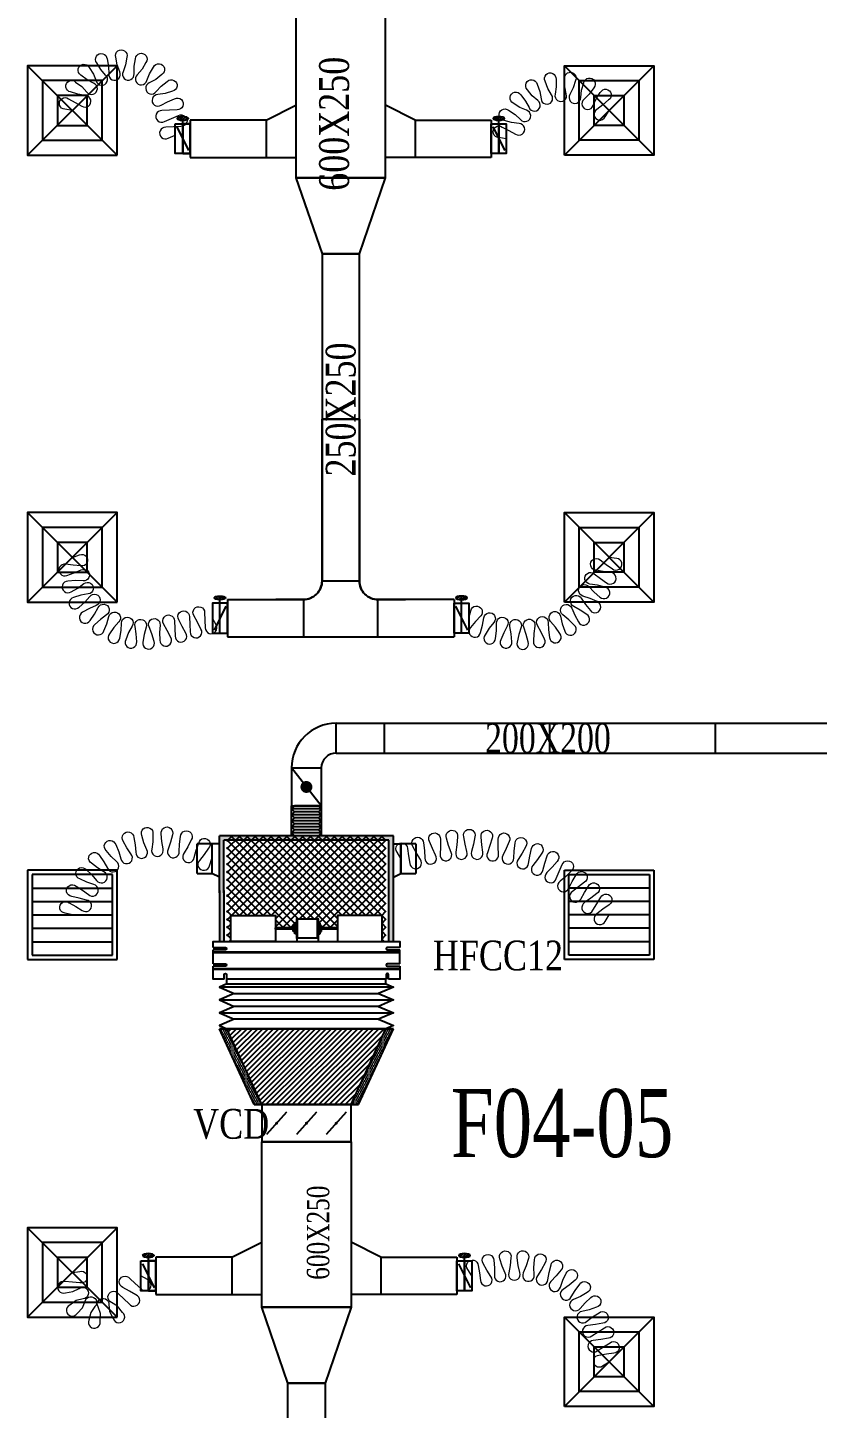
# Model space of a CAD drawing. Header units: metres. Extents: x 352651 to 1421851, y -87441 to -24441.
# Drawn here: x 643882 to 649179, y -72072 to -62804 of the extents above; entities that cross this region are included whole.
import ezdxf
from ezdxf.enums import TextEntityAlignment as Align

# ---------------------------------------------------------------- set-up
doc = ezdxf.new("R2010")
doc.units = ezdxf.units.M
doc.header["$LTSCALE"] = 300
doc.header["$MEASUREMENT"] = 0
for name, color, linetype in [('bat noi mem', 4, 'CONTINUOUS'), ('CUAGIO', 2, 'CONTINUOUS'), ('KT', 1, 'CONTINUOUS'), ('thiet bi', 11, 'CONTINUOUS')]:
    doc.layers.add(name, color=color, linetype=linetype)
doc.layers.add('noi mem', color=5, linetype='BATTING', lineweight=0)
doc.styles.add('PHU', font='vntimeh.shx', dxfattribs={"width": 0.8})
doc.styles.add('ROMANS', font='romans.shx', dxfattribs={"width": 0.75, "bigfont": 'romancvn.shx'})
doc.linetypes.add('BATTING', pattern='A,0.0001,-0.1,[134,ltypeshp.shx,S=0.1,R=0,X=-0.1,Y=0],-0.2,[134,ltypeshp.shx,S=0.1,R=180,X=0.1,Y=0],-0.1', length=0.4001)
pattern_1 = [(0, (184565.555, 215751.666), (6.25, -12.5), [0, -12.5])]

# ---------------------------------------------------------------- blocks, each defined once
blk = doc.blocks.new('SAD')
at = {"layer": 'CUAGIO', "color": 8}
for p, q in [((-300, -300), (300, 300)), ((300, -300), (-300, 300))]:
    blk.add_line(p, q, dxfattribs=at)
at = {"layer": 'CUAGIO'}
blk.add_lwpolyline([(300, -300), (300, 300), (-300, 300), (-300, -300)], close=True, dxfattribs=at)
at = {"layer": 'CUAGIO', "color": 8}
for points in [[(200, -200), (200, 200), (-200, 200), (-200, -200)], [(100, -100), (100, 100), (-100, 100), (-100, -100)]]:
    blk.add_lwpolyline(points, close=True, dxfattribs=at)
blk = doc.blocks.new('SAG')
at = {"layer": 'CUAGIO'}
for p, q in [((-300, 300), (-300, -300)), ((300, 300), (-300, 300)), ((300, -300), (300, 300)), ((-300, -300), (300, -300))]:
    blk.add_line(p, q, dxfattribs=at)
at = {"layer": 'CUAGIO', "color": 8}
for p, q in [((-270, 270), (-270, -270)), ((270, 270), (-270, 270)), ((-180, -270), (-180, 270)), ((-90, -270), (-90, 270)), ((0, -270), (0, 270)), ((90, -270), (90, 270)), ((180, -270), (180, 270)), ((270, -270), (270, 270)), ((-270, -270), (270, -270))]:
    blk.add_line(p, q, dxfattribs=at)
blk = doc.blocks.new('1-van gio D200')
at = {"layer": 'CUAGIO'}
h = blk.add_hatch(dxfattribs=at)
h.set_pattern_fill('ANSI31', color=256, scale=100, style=0)
edge = h.paths.add_edge_path()
edge.add_ellipse((486127, -58494), major_axis=(-38.1, 0), ratio=0.310482, start_angle=0, end_angle=360, ccw=False)
for p, q in [((486167, -58437.3), (486087.1, -58277.5)), ((486127, -58257.4), (486127, -58494))]:
    blk.add_line(p, q, dxfattribs=at)
at = {"layer": 'CUAGIO', "const_width": 3}
for points in [[(486127, -58457.4), (486177, -58457.4), (486177, -58257.4), (486077, -58257.4), (486077, -58457.4), (486127, -58457.4)], [(486167, -58437.3), (486087.1, -58277.5)], [(486127, -58257.4), (486127, -58494)]]:
    blk.add_lwpolyline(points, dxfattribs=at)
at = {"layer": 'CUAGIO'}
blk.add_lwpolyline([(486177, -58457.4), (486077, -58457.4), (486077, -58257.4), (486177, -58257.4)], close=True, dxfattribs=at)
at = {"layer": 'CUAGIO', "const_width": 5.35}
blk.add_lwpolyline([(486130.7, -58357.4, -1), (486123.3, -58357.4, -1)], format="xyb", close=True, dxfattribs=at)
at = {"layer": 'CUAGIO', "extrusion": (0, 0, -1)}
blk.add_ellipse((486127, -58494), major_axis=(-38.1, 0), ratio=0.310482, start_param=-1.570796, end_param=4.712389, dxfattribs=at)
blk = doc.blocks.new('bac noi mem')
at = {"layer": 'bat noi mem'}
for p, q in [((493886.7, -64673), (493866.7, -64693)), ((494066.7, -64693), (493866.7, -64693)), ((493866.7, -64693), (493886.7, -64713)), ((494046.7, -64673), (493886.7, -64673)), ((494046.7, -64673), (494066.7, -64693)), ((494066.7, -64693), (494046.7, -64713)), ((493886.7, -64713), (493866.7, -64733)), ((494066.7, -64733), (493866.7, -64733)), ((493866.7, -64733), (493886.7, -64753)), ((493886.7, -64753), (493866.7, -64773)), ((494066.7, -64773), (493866.7, -64773)), ((493866.7, -64773), (493886.7, -64793)), ((494046.7, -64713), (493886.7, -64713)), ((494046.7, -64753), (493886.7, -64753)), ((494046.7, -64713), (494066.7, -64733)), ((494066.7, -64733), (494046.7, -64753)), ((494046.7, -64753), (494066.7, -64773)), ((494066.7, -64773), (494046.7, -64793)), ((493886.7, -64793), (493866.7, -64813)), ((494066.7, -64813), (493866.7, -64813)), ((493866.7, -64813), (493886.7, -64833)), ((493886.7, -64833), (493866.7, -64853)), ((494066.7, -64853), (493866.7, -64853)), ((493866.7, -64853), (493886.7, -64873)), ((494046.7, -64793), (493886.7, -64793)), ((494046.7, -64833), (493886.7, -64833)), ((494046.7, -64873), (493886.7, -64873)), ((494046.7, -64793), (494066.7, -64813)), ((494066.7, -64813), (494046.7, -64833)), ((494046.7, -64833), (494066.7, -64853)), ((494066.7, -64853), (494046.7, -64873))]:
    blk.add_line(p, q, dxfattribs=at)

msp = doc.modelspace()

# ---------------------------------------------------------------- hatches: boundary and pattern name
at = {"layer": 'CUAGIO'}
h = msp.add_hatch(dxfattribs=at)
h.set_pattern_fill('DOTS', color=256, scale=200, style=0)
h.set_pattern_definition([(0, (-189188.239, -8163.507), (6.25, -12.5), [0, -12.5])])
h.paths.add_polyline_path([(646335.5, -68938), (646305.5, -68938), (646305.5, -68258), (645198.5, -68258), (645198.5, -68610.6), (645198.5, -68938), (645168.5, -68938), (645168.5, -68595.6), (645168.5, -68228), (646335.5, -68228)])
at = {"layer": 'CUAGIO', "ltscale": 1.5}
h = msp.add_hatch(dxfattribs=at)
h.set_pattern_fill('ANSI37', color=9, scale=300, angle=360, style=0)
h.set_pattern_definition([(315, (178373.596, -115087.6), (-26.5165043, -26.5165043), []), (225, (178373.596, -115087.6), (-26.5165043, 26.5165043), [])])
h.paths.add_polyline_path([(646285.5, -68228), (646285.5, -68938), (646259.5, -68938), (646259.5, -68763), (645959.5, -68763), (645959.5, -68845.9), (645854.2, -68845.9), (645854.2, -68830.3), (645843.7, -68830.3), (645843.7, -68814.5), (645833.8, -68814.5), (645833.8, -68789.5, 1), (645827.3, -68787.4), (645691.1, -68787.4, 1), (645684.6, -68789.5), (645684.6, -68814.5), (645674.8, -68814.5), (645674.8, -68830.3), (645664.2, -68830.3), (645664.2, -68845.9), (645544.6, -68845.9), (645544.6, -68763), (645244.6, -68763), (645244.6, -68938), (645218.5, -68938), (645218.5, -68595.6), (645218.5, -68228)])
at = {"layer": 'CUAGIO'}
h = msp.add_hatch(dxfattribs=at)
h.set_pattern_fill('DOTS', color=256, scale=200, style=0)
h.set_pattern_definition(pattern_1)
h.paths.add_polyline_path([(645218.5, -69523.5), (645168.5, -69523.5), (645402, -70033.5), (645452, -70033.5)])
h = msp.add_hatch(dxfattribs=at)
h.set_pattern_fill('ANSI31', color=256, scale=200, style=0)
h.set_pattern_definition([(45, (-181388.24, -88785.483), (-17.6776695, 17.6776695), [])])
h.paths.add_polyline_path([(646052, -70033.5), (645452, -70033.5), (645218.5, -69523.5), (646285.5, -69523.5)])
h = msp.add_hatch(dxfattribs=at)
h.set_pattern_fill('DOTS', color=256, scale=200, style=0)
h.set_pattern_definition(pattern_1)
h.paths.add_polyline_path([(646052, -70033.5), (646102, -70033.5), (646335.5, -69523.5), (646285.5, -69523.5)])

# ---------------------------------------------------------------- linework, layer by layer
at = {"layer": 'bat noi mem'}
for p, q in [((646335.5, -69244.9), (645168.5, -69244.9)), ((645268.5, -69287.8), (646235.5, -69287.8)), ((645168.5, -69330.6), (646335.5, -69330.6)), ((645168.5, -69416.3), (646335.5, -69416.3)), ((646235.5, -69373.5), (645268.5, -69373.5)), ((646235.5, -69459.2), (645268.5, -69459.2)), ((645218.5, -69523.5), (646285.5, -69523.5)), ((646285.5, -69523.5), (645218.5, -69523.5))]:
    msp.add_line(p, q, dxfattribs=at)
for points in [[(645218.5, -69223.5), (645168.5, -69244.9), (645268.5, -69287.8), (645168.5, -69330.6), (645268.5, -69373.5), (645168.5, -69416.3), (645268.5, -69459.2), (645168.5, -69502), (645218.5, -69523.5)], [(646285.5, -69223.5), (646335.5, -69244.9), (646235.5, -69287.8), (646335.5, -69330.6), (646235.5, -69373.5), (646335.5, -69416.3), (646235.5, -69459.2), (646335.5, -69502), (646285.5, -69523.5)]]:
    msp.add_lwpolyline(points, dxfattribs=at)
at = {"layer": 'CUAGIO'}
for p, q in [((645482.1, -63424.6), (645682.1, -63324.6)), ((646482.1, -63424.6), (646282.1, -63324.6)), ((645482.1, -63424.6), (644972.1, -63424.6)), ((644972.1, -63424.6), (644972.1, -63674.6)), ((645482.1, -63424.6), (645482.1, -63674.6)), ((646482.1, -63424.6), (646992.1, -63424.6)), ((646482.1, -63424.6), (646482.1, -63674.6)), ((646992.1, -63424.6), (646992.1, -63674.6)), ((644972.1, -63674.6), (645682.1, -63674.6)), ((646992.1, -63674.6), (646282.1, -63674.6)), ((645857.1, -66517.7), (646107.1, -66517.7)), ((645222.1, -66642.7), (645222.1, -66892.7)), ((645732.1, -66642.7), (645732.1, -66892.7)), ((646232.1, -66892.7), (646232.1, -66642.7)), ((646742.1, -66642.7), (646742.1, -66892.7)), ((645952, -67473.4), (650715.4, -67473.3)), ((645952, -67673.4), (650915.5, -67673.3)), ((645652, -67773.4), (645652, -67984.4)), ((645852, -68028), (645652, -67773.4)), ((645652, -67773.4), (645852, -67773.4)), ((645652, -67773.4), (645652, -68004)), ((645852, -67773.4), (645852, -68004.5)), ((645652, -68028), (645852, -68028)), ((645652, -68228), (645652, -68028)), ((645852, -68028), (645852, -68228)), ((645018.8, -68481.9), (645018.8, -68281.9)), ((645118.5, -68281.9), (645018.8, -68281.9)), ((645118.5, -68281.9), (645118.5, -68481.9)), ((645118.5, -68281.9), (645118.5, -68481.9)), ((645118.5, -68281.9), (645118.5, -68481.9)), ((645168.5, -68610.6), (645168.5, -68228)), ((645198.5, -68610.6), (645198.5, -68258)), ((645852, -68228), (645652, -68228)), ((646385.5, -68481.9), (646385.5, -68281.9)), ((646385.5, -68281.9), (646385.5, -68481.9)), ((646385.5, -68481.9), (646385.5, -68281.9)), ((646485.2, -68281.9), (646485.2, -68481.9)), ((646385.5, -68481.9), (646485.2, -68481.9)), ((645168.5, -68595.6), (645168.5, -68938)), ((645198.5, -68595.6), (645198.5, -68938)), ((646335.5, -69523.5), (645168.5, -69523.5)), ((645402, -70033.5), (645168.5, -69523.5)), ((645168.5, -69523.5), (646335.5, -69523.5)), ((645218.5, -69523.5), (646285.5, -69523.5)), ((646285.5, -69523.5), (645218.5, -69523.5)), ((645452, -70033.5), (645218.5, -69523.5)), ((646052, -70033.5), (646285.5, -69523.5)), ((646102, -70033.5), (646335.5, -69523.5)), ((645452, -70033.5), (645402, -70033.5)), ((645402, -70033.5), (646102, -70033.5)), ((645452, -70033.5), (645402, -70033.5)), ((646052, -70033.5), (646102, -70033.5)), ((646052, -70033.5), (646102, -70033.5)), ((645619, -70084.2), (645485.1, -70232.8)), ((645819, -70084.2), (645685.1, -70232.8)), ((646019, -70084.2), (645885.1, -70232.8)), ((646052, -70283.5), (645452, -70283.5)), ((645252, -71057.2), (645452, -70957.2)), ((646252, -71057.2), (646052, -70957.2)), ((645252, -71057.2), (644742, -71057.2)), ((644742, -71057.2), (644742, -71307.2)), ((645252, -71057.2), (645252, -71307.2)), ((646252, -71057.2), (646762, -71057.2)), ((646252, -71057.2), (646252, -71307.2)), ((646762, -71057.2), (646762, -71307.2)), ((644742, -71307.2), (645452, -71307.2)), ((646762, -71307.2), (646052, -71307.2))]:
    msp.add_line(p, q, dxfattribs=at)
at = {"layer": 'CUAGIO', "ltscale": 1.5}
msp.add_line((645222.1, -66892.7), (646742.1, -66892.7), dxfattribs=at)
at = {"layer": 'CUAGIO', "color": 2}
for p, q in [((645952, -67673.4), (645952, -67473.4)), ((646275.4, -67673.3), (646275.4, -67473.3)), ((647385.4, -67673.3), (647385.4, -67473.3)), ((648495.4, -67673.3), (648495.4, -67473.3)), ((645652, -67818), (645652, -68028)), ((645852, -67818), (645852, -68028)), ((646335.5, -68228), (645168.5, -68228)), ((646305.5, -68258), (645198.5, -68258)), ((646305.5, -68938), (646305.5, -68258)), ((646335.5, -68938), (646335.5, -68228))]:
    msp.add_line(p, q, dxfattribs=at)
msp.add_lwpolyline([(645682.1, -63812.7), (646282.1, -63812.7), (646282.1, -62702.7), (645682.1, -62702.7)], close=True, dxfattribs=at)
at = {"layer": 'CUAGIO'}
for points in [[(644972.1, -63449.6), (644922.1, -63449.6), (644922.1, -63649.6), (644972.1, -63649.6)], [(646992.1, -63449.6), (647042.1, -63449.6), (647042.1, -63649.6), (646992.1, -63649.6)], [(646282.1, -63812.7), (645682.1, -63812.7), (645857.1, -64322.7), (646107.1, -64322.7)], [(645857.1, -64322.7), (645857.1, -65432.7), (646107.1, -65432.7), (646107.1, -64322.7)], [(645452, -70283.5), (646052, -70283.5), (646052, -70033.5), (645452, -70033.5)], [(645452, -70283.5), (646052, -70283.5), (646052, -71393.5), (645452, -71393.5)], [(644742, -71082.2), (644692, -71082.2), (644692, -71282.2), (644742, -71282.2)], [(646762, -71082.2), (646812, -71082.2), (646812, -71282.2), (646762, -71282.2)], [(645452, -71393.5), (646052, -71393.5), (645877, -71903.5), (645627, -71903.5)]]:
    msp.add_lwpolyline(points, close=True, dxfattribs=at)
for points in [[(645222.1, -66642.7), (645732.1, -66642.7, 0.414214), (645857.1, -66517.7), (645857.1, -65432.7), (646107.1, -65432.7), (646107.1, -66517.7, 0.414214), (646232.1, -66642.7), (646417.1, -66642.7)], [(646742.1, -66642.7), (646232.1, -66642.7, -0.414214), (646107.1, -66517.7), (646107.1, -65432.7), (645857.1, -65432.7), (645857.1, -66517.7, -0.414214), (645732.1, -66642.7), (645547.1, -66642.7)], [(644316.8, -73087.6), (645502, -73087.6, 0.414214), (645627, -72962.6), (645627, -71903.5), (645877, -71903.5), (645877, -72962.6, 0.414214), (646002, -73087.6), (647187.2, -73087.6)]]:
    msp.add_lwpolyline(points, format="xyb", dxfattribs=at)
for points, const_width in [([(645772, -67901, 1), (645732, -67901, 1)], 40), ([(645547, -70158.5, -1), (645557, -70158.5, -1)], 10), ([(645747, -70158.5, -1), (645757, -70158.5, -1)], 10), ([(645947, -70158.5, -1), (645957, -70158.5, -1)], 10)]:
    msp.add_lwpolyline(points, format="xyb", close=True, dxfattribs=dict(at, const_width=const_width))
for points in [[(645168.5, -68281.9), (645118.5, -68281.9)], [(646335.5, -68281.9), (646385.5, -68281.9)], [(646335.5, -68281.9), (646385.5, -68281.9)], [(646485.2, -68281.9), (646385.5, -68281.9)], [(645018.8, -68481.9), (645118.5, -68481.9)], [(645168.5, -68507.1), (645118.5, -68481.9)], [(646335.5, -68507.1), (646385.5, -68481.9)]]:
    msp.add_lwpolyline(points, dxfattribs=at)
for radius in [300, 100]:
    msp.add_arc((645952, -67773.4), radius, 90, 180, dxfattribs=at)
at = {"layer": 'noi mem', "linetype": 'ByBlock', "ltscale": 1.5}
for points in [[(644182.1, -63359.6), (644132, -63351.6, -1.333333), (644156.4, -63280.7), (644200.8, -63305.2), (644244.9, -63329.9, 1.333333), (644269.8, -63259.2), (644219.8, -63250.9), (644170.1, -63235.5, -1.333333), (644204.1, -63168.7), (644245.8, -63199.7), (644279.2, -63236.3, 1.333333), (644324.7, -63176.7), (644280.7, -63154.1), (644239.7, -63122, -1.333333), (644295.3, -63071.6), (644323.2, -63115.5), (644341.4, -63161.6, 1.333333), (644405.2, -63122.1), (644372.1, -63085.3), (644345.2, -63040.7, -1.333333), (644415.1, -63013.5), (644425.6, -63064.5), (644426.1, -63113.9, 1.333333), (644499.8, -63099.8), (644482, -63053.7), (644472.8, -63002.4, -1.333333), (644547.8, -63001.9), (644539.4, -63053.3), (644522.2, -63099.7, 1.333333), (644596.1, -63112.8), (644595.9, -63063.3), (644605.7, -63012.2, -1.333333), (644675.9, -63038.4), (644649.7, -63083.4), (644617.1, -63120.6, 1.333333), (644681.4, -63159.2), (644699, -63112.9), (644726.3, -63068.6, -1.333333), (644782.5, -63118.2), (644742, -63150.9), (644698.3, -63174.1, 1.333333), (644744.6, -63233.1), (644777.5, -63196.1), (644818.8, -63164.4, -1.333333), (644853.7, -63230.8), (644804.2, -63246.9), (644755.1, -63253, 1.333333), (644777.4, -63324.6), (644821.2, -63301.7), (644868.1, -63282.1, -1.333333), (644884.7, -63355.3), (644834, -63357.8), (644783.3, -63360.3, 1.333333), (644799.9, -63433.5), (644846.7, -63413.9), (644893.5, -63394.3, -1.333333), (644910.1, -63467.4), (644859.4, -63470), (644808.7, -63472.5, 1.333333), (644825.3, -63545.6), (644872.1, -63526)], [(647092.1, -63549.6), (647041.9, -63542.3, -1.333333), (647065.2, -63471), (647110, -63494.7), (647154.8, -63518.6, 1.333333), (647178.2, -63447.3), (647128, -63440), (647077.7, -63427.2, -1.333333), (647108.1, -63358.6), (647151.4, -63387.3), (647187.5, -63421.3, 1.333333), (647228.5, -63358.5), (647182.8, -63339.1), (647139.2, -63311.1, -1.333333), (647189.7, -63255.6), (647221.6, -63296.5), (647245.2, -63340.1, 1.333333), (647303.9, -63293.5), (647266.7, -63260.7), (647234.1, -63220.3, -1.333333), (647299.5, -63183.6), (647317, -63232.5), (647325.6, -63281.3, 1.333333), (647396, -63255.6), (647371, -63212.7), (647352.8, -63164.1, -1.333333), (647426.5, -63149.9), (647427.6, -63201.8), (647420.4, -63250.9, 1.333333), (647495.3, -63248.7), (647485.2, -63200.1), (647483.2, -63148.3, -1.333333), (647557.6, -63158.1), (647542.3, -63207.6), (647519.9, -63251.9, 1.333333), (647591.8, -63273.5), (647597.5, -63224.2), (647612, -63174.4, -1.333333), (647679.4, -63207.1), (647649.3, -63249.3), (647614.1, -63284.3, 1.333333), (647675.4, -63327.4), (647696.4, -63282.5), (647723.4, -63239.3, -1.333333), (647779.3, -63289.3), (647739.4, -63320.9), (647699.4, -63352.2, 1.333333), (647755, -63402.5), (647782.1, -63359.6)], [(644182.1, -66359.6), (644230.5, -66342.7, -1.333333), (644239.1, -66417.2), (644188.2, -66411.7), (644137.2, -66406.4, 1.333333), (644145.9, -66480.9), (644194.2, -66463.9), (644240.7, -66444, -1.333333), (644254.2, -66517.7), (644203.7, -66515.5), (644151.9, -66519.4, 1.333333), (644173.5, -66591.2), (644218.9, -66565.8), (644259.7, -66536.1, -1.333333), (644289.2, -66605), (644239.5, -66614.1), (644189.8, -66629.3, 1.333333), (644226.8, -66694.5), (644265.4, -66659.8), (644298.7, -66621.7, -1.333333), (644342.7, -66682.5), (644296.2, -66702.3), (644251.1, -66728.1, 1.333333), (644301.5, -66783.6), (644331.5, -66741.1), (644355.6, -66696.7, -1.333333), (644411.9, -66746.2), (644370.9, -66775.8), (644332.6, -66810.9, 1.333333), (644394.1, -66853.9), (644413.9, -66805.9), (644427.6, -66757.2, -1.333333), (644493.5, -66793.1), (644460, -66831), (644430.5, -66873.7, 1.333333), (644499.9, -66902), (644508.6, -66850.8), (644511.3, -66800.3, -1.333333), (644583.4, -66820.8), (644559.2, -66865.1), (644539.7, -66913.3, 1.333333), (644613.7, -66925.6), (644610.9, -66873.7), (644602.3, -66823.9, -1.333333), (644677.2, -66828), (644663.4, -66876.6), (644655, -66927.9, 1.333333), (644729.9, -66923.5), (644715.8, -66873.5), (644696.4, -66826.9, -1.333333), (644770.3, -66814.2), (644767.5, -66864.7), (644769.5, -66916.1, 1.333333), (644842, -66896.9), (644818.3, -66851.2), (644794.2, -66806, -1.333333), (644866.5, -66786.1), (644868.9, -66837.3), (644871.3, -66888.5, 1.333333), (644943.6, -66868.6), (644919.6, -66823.4), (644895.5, -66778.1, -1.333333), (644967.8, -66758.3), (644970.2, -66809.4), (644972.6, -66860.6, 1.333333), (645044.9, -66840.8), (645020.8, -66795.5), (644996.8, -66750.3, -1.333333), (645069.1, -66730.4), (645071.5, -66781.6), (645073.9, -66832.8, 1.333333), (645146.2, -66812.9), (645122.1, -66767.7)], [(646842.1, -66767.7), (646854.5, -66717.7, -1.333333), (646921, -66752.4), (646887.2, -66791.2), (646853.3, -66829.9, 1.333333), (646919.8, -66864.6), (646932.2, -66814.6), (646941.9, -66764.7, -1.333333), (647010, -66796.1), (646978.3, -66835.9), (646949.9, -66879.5, 1.333333), (647020.6, -66904.7), (647026.1, -66853), (647026.7, -66802.1, -1.333333), (647099.4, -66820.8), (647075.3, -66865.6), (647055.2, -66913.6, 1.333333), (647129.2, -66925.7), (647125.4, -66873.8), (647116.9, -66823.7, -1.333333), (647191.7, -66829.1), (647176, -66877.5), (647164.8, -66928.3, 1.333333), (647239.8, -66926.9), (647226.8, -66876.6), (647209.4, -66828.8, -1.333333), (647284, -66820.7), (647277.3, -66871.1), (647275.3, -66923.1, 1.333333), (647348.9, -66908.3), (647327, -66861.1), (647301.4, -66817.2, -1.333333), (647373.3, -66795.9), (647375.7, -66846.7), (647383.1, -66898.2, 1.333333), (647452.8, -66870.5), (647422.9, -66827.9), (647389.8, -66789.3, -1.333333), (647456.7, -66755.4), (647468.2, -66805), (647484.7, -66854.3, 1.333333), (647548.3, -66814.6), (647511.3, -66778.1), (647471.7, -66746, -1.333333), (647531.5, -66700.7), (647551.7, -66747.4), (647576.8, -66793, 1.333333), (647632.3, -66742.5), (647589.2, -66713.3), (647544.6, -66688.8, -1.333333), (647595.3, -66633.5), (647623.6, -66675.8), (647656.4, -66716.1, 1.333333), (647701.9, -66656.5), (647654.4, -66635.5), (647606.1, -66619.4, -1.333333), (647646, -66555.9), (647681.4, -66592.5), (647720.9, -66626.3, 1.333333), (647755, -66559.5), (647704.5, -66547.3), (647653.8, -66539.1, -1.333333), (647682.9, -66470), (647724.1, -66500.5), (647765.8, -66530.7, 1.333333), (647794.3, -66461.3), (647743.5, -66453.5), (647692.6, -66445.7, -1.333333), (647721.2, -66376.3), (647762.8, -66406.5), (647804.4, -66436.8, 1.333333), (647833, -66367.4), (647782.1, -66359.6)], [(644182.1, -68759.6), (644133, -68747.8, -1.333333), (644161, -68678.3), (644204.6, -68703.9), (644248.1, -68729.5, 1.333333), (644276.2, -68660), (644227, -68648.3), (644177.6, -68635.7, -1.333333), (644206.6, -68566.5), (644250.2, -68592.9), (644290, -68622.8, 1.333333), (644325.4, -68556.6), (644278.5, -68540.1), (644232.2, -68517.7, -1.333333), (644274.4, -68455.7), (644312.2, -68490.5), (644344.8, -68528, 1.333333), (644393.3, -68470.8), (644350.9, -68444.7), (644310.5, -68413.1, -1.333333), (644364.7, -68361.4), (644394.3, -68403.3), (644418.4, -68446.9, 1.333333), (644477.8, -68401.2), (644441.9, -68366.8), (644408.9, -68327.4, -1.333333), (644472.9, -68288.2), (644493, -68335.4), (644507.4, -68383.1, 1.333333), (644575.1, -68350.9), (644547.2, -68309.7), (644523.3, -68264.3, -1.333333), (644594.1, -68239.4), (644603.8, -68289.8), (644607.8, -68339.5, 1.333333), (644680.8, -68322.3), (644662.2, -68276.1), (644648.4, -68226.6, -1.333333), (644722.8, -68217.3), (644721.7, -68268.6), (644715.1, -68317.9, 1.333333), (644790.1, -68316.5), (644781.6, -68267.4), (644778.5, -68216.2, -1.333333), (644853.3, -68222.7), (644841.4, -68272.6), (644824.6, -68319.5, 1.333333), (644898.2, -68333.9), (644900.2, -68284.1), (644908, -68233.4, -1.333333), (644979.7, -68255.4), (644957.5, -68301.8), (644931.2, -68344, 1.333333), (645000.2, -68373.6), (645012.7, -68325.4), (645029.5, -68277.5, -1.333333), (645095.8, -68312.7), (645065.7, -68353.5), (645035.4, -68394, 1.333333), (645101.5, -68429.5), (645118.5, -68381.9)], [(646385.5, -68381.9), (646359.6, -68338.1, -1.333333), (646430.2, -68312.9), (646437.8, -68363.3), (646445.4, -68413.6, 1.333333), (646516.1, -68388.5), (646490.2, -68344.7), (646465.7, -68299.6, -1.333333), (646537.2, -68277), (646543.1, -68327.9), (646546.2, -68378.4, 1.333333), (646618.8, -68359.5), (646596.8, -68313.9), (646577.1, -68266.6, -1.333333), (646650.5, -68251.4), (646651.2, -68302.6), (646649.1, -68353.2, 1.333333), (646723.2, -68341.8), (646706.1, -68294.2), (646691.3, -68245.1, -1.333333), (646765.9, -68237.5), (646761.3, -68288.6), (646754.1, -68338.7, 1.333333), (646829, -68334.9), (646816.8, -68285.8), (646807.1, -68235.4, -1.333333), (646882.1, -68235.5), (646872.3, -68285.9), (646860, -68334.9, 1.333333), (646934.9, -68338.9), (646927.7, -68288.8), (646923.3, -68237.7, -1.333333), (646997.9, -68245.5), (646983, -68294.5), (646965.7, -68342.1, 1.333333), (647039.8, -68353.7), (647037.8, -68303.1), (647038.6, -68251.8, -1.333333), (647112, -68267.2), (647092.2, -68314.5), (647070.1, -68360, 1.333333), (647142.6, -68379.1), (647145.9, -68328.6), (647151.9, -68277.7, -1.333333), (647223.4, -68300.5), (647198.8, -68345.5), (647172.2, -68388.5, 1.333333), (647242.3, -68415), (647250.7, -68365.1), (647261.9, -68315, -1.333333), (647330.7, -68345), (647301.6, -68387.3), (647270.7, -68427.4, 1.333333), (647337.9, -68460.9), (647351.3, -68412.1), (647367.6, -68363.5, -1.333333), (647432.9, -68400.3), (647399.7, -68439.4), (647364.8, -68476.1, 1.333333), (647428.2, -68516.3), (647446.5, -68469.1), (647467.7, -68422.4, -1.333333), (647528.9, -68465.8), (647491.8, -68501.3), (647453.4, -68534.2, 1.333333), (647512.3, -68580.7), (647535.4, -68535.6), (647561.3, -68491.3, -1.333333), (647617.7, -68540.7), (647577.2, -68572.2), (647536.3, -68602.6, 1.333333), (647591.6, -68653.2), (647618.2, -68609.7), (647644.8, -68566.2, -1.333333), (647700.1, -68616.8), (647659.2, -68647.2), (647618.3, -68677.5, 1.333333), (647673.6, -68728.1), (647700.2, -68684.6), (647726.7, -68641.2, -1.333333), (647782.1, -68691.8), (647741.2, -68722.1), (647700.2, -68752.4, 1.333333), (647755.6, -68803), (647782.1, -68759.6)], [(646862, -71182.2), (646834.4, -71139.2, -1.333333), (646904.7, -71112.9), (646912.1, -71163.5), (646919.5, -71214.1, 1.333333), (646989.8, -71187.9), (646962.2, -71144.8), (646937.1, -71099.6, -1.333333), (647008.8, -71077.6), (647013.3, -71129.2), (647012.7, -71179.7, 1.333333), (647086.2, -71164.6), (647065.7, -71118.4), (647049.6, -71069.2, -1.333333), (647124.2, -71061.2), (647118.9, -71112.7), (647108.7, -71162.2, 1.333333), (647183.7, -71161.3), (647172.3, -71112.1), (647165.8, -71060.7, -1.333333), (647240.5, -71067), (647225.6, -71116.5), (647206.3, -71163.2, 1.333333), (647280.1, -71176.5), (647278.2, -71126), (647281.5, -71074.3, -1.333333), (647353.7, -71094.6), (647329.7, -71140.4), (647301.9, -71182.6, 1.333333), (647371.8, -71209.6), (647379.6, -71159.7), (647392.6, -71109.6, -1.333333), (647459.7, -71143.2), (647427.4, -71183.6), (647392.1, -71219.8, 1.333333), (647455.6, -71259.5), (647472.7, -71212), (647495, -71165.3, -1.333333), (647554.5, -71210.9), (647515.1, -71244.5), (647473.6, -71273.3, 1.333333), (647528.5, -71324.4), (647554.3, -71280.9), (647585, -71239.3, -1.333333), (647634.8, -71295.3), (647589.8, -71320.9), (647543.5, -71341.3, 1.333333), (647587.8, -71401.9), (647621.3, -71364.1), (647659.3, -71329, -1.333333), (647697.6, -71393.4), (647648.6, -71410), (647599.4, -71421.4, 1.333333), (647631.4, -71489.2), (647671.4, -71458.4), (647714.6, -71430.6, -1.333333), (647741.1, -71500.8), (647690.3, -71508.4), (647639.6, -71515.5, 1.333333), (647665.4, -71586), (647708.6, -71558.7), (647751.9, -71531.4, -1.333333), (647777.7, -71601.8), (647727, -71608.9), (647676.4, -71616, 1.333333), (647702.1, -71686.4), (647745.4, -71659.1), (647788.6, -71631.8, -1.333333), (647814.4, -71702.3), (647763.8, -71709.3), (647713.1, -71716.4, 1.333333), (647738.9, -71786.9), (647782.1, -71759.6)], [(644182.1, -71159.6), (644232.1, -71153.7, -1.333333), (644232.9, -71228.7), (644182.9, -71224), (644131.5, -71221.2, 1.333333), (644135.1, -71296.1), (644185.9, -71288.3), (644228.3, -71266.9, -1.333333), (644254.2, -71337.3), (644208.1, -71348.5), (644164.5, -71378.9, 1.333333), (644213.5, -71435.7), (644250, -71397), (644267.7, -71353, -1.333333), (644333.6, -71388.9), (644306.3, -71427.6), (644293.6, -71479.3, 1.333333), (644367.9, -71489.6), (644369.8, -71436.5), (644354.2, -71391.7, -1.333333), (644427.3, -71375.3), (644432.3, -71422.4), (644456.8, -71469.6, 1.333333), (644519.5, -71428.5), (644485.9, -71387.3), (644444.7, -71360.8, -1.333333), (644491.9, -71302.5), (644526.4, -71337.2), (644563.4, -71371.4, 1.333333), (644608.2, -71311.2), (644565, -71285.6), (644521.7, -71259.9, -1.333333), (644566.6, -71199.8), (644603.5, -71233.9), (644640.4, -71268, 1.333333), (644685.3, -71207.9), (644642, -71182.2)]]:
    msp.add_lwpolyline(points, format="xyb", dxfattribs=at)
at = {"layer": 'thiet bi'}
for p, q in [((645664.2, -68845.9), (645544.6, -68845.9)), ((645544.6, -68855), (645544.6, -68845.9)), ((645664.2, -68855), (645544.6, -68855)), ((645664.2, -68870.7), (645664.2, -68830.3)), ((645674.8, -68830.3), (645664.2, -68830.3)), ((645674.8, -68886.5), (645674.8, -68814.5)), ((645684.6, -68814.5), (645674.8, -68814.5)), ((645691.1, -68913.5), (645691.1, -68787.4)), ((645827.3, -68913.5), (645827.3, -68787.4)), ((645833.8, -68814.5), (645843.7, -68814.5)), ((645843.7, -68886.5), (645843.7, -68814.5)), ((645843.7, -68830.3), (645854.2, -68830.3)), ((645854.2, -68870.7), (645854.2, -68830.3)), ((645959.5, -68845.9), (645854.2, -68845.9)), ((645959.5, -68855), (645854.2, -68855)), ((645674.8, -68870.7), (645664.2, -68870.7)), ((645684.6, -68886.5), (645674.8, -68886.5)), ((645687.9, -68915.9), (645687.9, -68938)), ((645830.6, -68915.9), (645830.6, -68938)), ((645833.8, -68886.5), (645843.7, -68886.5)), ((645843.7, -68870.7), (645854.2, -68870.7)), ((646377.5, -69010), (645126.5, -69010)), ((646377.5, -69015), (645126.5, -69015)), ((646377.5, -69121), (645126.5, -69121)), ((646377.5, -69126), (645126.5, -69126)), ((645218.5, -69223.5), (645218.5, -69192)), ((645218.5, -69223.5), (646285.5, -69223.5)), ((646285.5, -69223.5), (646285.5, -69192))]:
    msp.add_line(p, q, dxfattribs=at)
for points in [[(645244.6, -68763), (645544.6, -68763), (645544.6, -68938), (645244.6, -68938)], [(646259.5, -68763), (645959.5, -68763), (645959.5, -68938), (646259.5, -68938)], [(645833.8, -68787.4), (645684.6, -68787.4), (645684.6, -68913.5), (645833.8, -68913.5)]]:
    msp.add_lwpolyline(points, close=True, dxfattribs=at)
for points in [[(645126.5, -68977.5), (645126.5, -68938), (646377.5, -68938), (646377.5, -68977.5)], [(645126.5, -69088.5), (645126.5, -68993.5)], [(646377.5, -69088.5), (646377.5, -68993.5)], [(645200.5, -69192), (645126.5, -69192), (645126.5, -69104.5)], [(646377.5, -69104.5), (646377.5, -69192), (646303.5, -69192)], [(646287.5, -69192), (645216.5, -69192)]]:
    msp.add_lwpolyline(points, dxfattribs=at)
for points in [[(645126.5, -68977.5), (645208.5, -68977.5, -1), (645208.5, -68993.5), (645126.5, -68993.5)], [(646377.5, -68977.5), (646295.5, -68977.5, 1), (646295.5, -68993.5), (646377.5, -68993.5)], [(645126.5, -69088.5), (645208.5, -69088.5, -1), (645208.5, -69104.5), (645126.5, -69104.5)], [(646377.5, -69088.5), (646295.5, -69088.5, 1), (646295.5, -69104.5), (646377.5, -69104.5)], [(645200.5, -69192), (645200.5, -69160, -1), (645216.5, -69160), (645216.5, -69192)], [(646303.5, -69192), (646303.5, -69160, 1), (646287.5, -69160), (646287.5, -69192)]]:
    msp.add_lwpolyline(points, format="xyb", dxfattribs=at)
for centre, start, end in [((645687.9, -68788.5), 18.04953, 161.95047), ((645830.6, -68788.5), 18.04953, 161.95047), ((645687.9, -68912.5), 198.04953, 341.95047), ((645830.6, -68912.5), 198.04953, 341.95047)]:
    msp.add_arc(centre, 3.41, start, end, dxfattribs=at)

# ---------------------------------------------------------------- block references
at = {"layer": 'CUAGIO'}
for name, p in [('SAD', (644182.1, -63359.6)), ('SAD', (644182.1, -66359.6)), ('bac noi mem', (151785.3, -3355)), ('SAD', (644182.1, -71159.6))]:
    msp.add_blockref(name, p, dxfattribs=at)
at = {"layer": 'CUAGIO', "xscale": -1}
for p in [(647782.1, -63359.6), (647782.1, -66359.6), (647782.1, -71759.6)]:
    msp.add_blockref('SAD', p, dxfattribs=at)
at = {"layer": 'CUAGIO'}
for name, p, rotation in [('1-van gio D200', (1131049.2, -121906.9), 180), ('1-van gio D200', (1133169.2, -121906.9), 180), ('1-van gio D200', (1132919.2, -125125.1), 180), ('SAG', (644182.1, -68759.6), 270), ('1-van gio D200', (1130819, -129539.6), 180), ('1-van gio D200', (1132939, -129539.6), 180)]:
    msp.add_blockref(name, p, dxfattribs=dict(at, rotation=rotation))
at = {"layer": 'CUAGIO', "xscale": -1}
for name, p, rotation in [('1-van gio D200', (159045.1, -125125.1), 180), ('SAG', (647782.1, -68759.6), 90)]:
    msp.add_blockref(name, p, dxfattribs=dict(at, rotation=rotation))

# ---------------------------------------------------------------- texts
at = {"layer": 'CUAGIO', "color": 2, "style": 'PHU', "width": 0.75}
msp.add_text('200x200', height=200, dxfattribs=at).set_placement((647372, -67673.4), align=Align.CENTER)
msp.add_text('600x250', height=150, rotation=90, dxfattribs=at).set_placement((645905.1, -70892.9), align=Align.CENTER)
at = {"layer": 'CUAGIO', "color": 2, "char_height": 200, "attachment_point": 3, "rotation": 90, "style": 'PHU'}
for s, insert, width in [('600x250', (645837.4, -62999.3), 1155.253), ('250x250', (645881.8, -64917.1), 788.836)]:
    msp.add_mtext(s, dxfattribs=dict(at, insert=insert, width=width))
at = {"layer": 'CUAGIO', "color": 2, "char_height": 200, "attachment_point": 7, "style": 'PHU'}
for s, insert, width in [('hfcc12', (646600.1, -69135.1), 924.737), ('VCD', (644992.3, -70266.9), 439.881)]:
    msp.add_mtext(s, dxfattribs=dict(at, insert=insert, width=width))
at = {"layer": 'KT', "ltscale": 1.5, "insert": (646720.6, -69929.5), "char_height": 456.096, "width": 2517.297, "attachment_point": 1, "style": 'ROMANS'}
msp.add_mtext('{\\fTimes New Roman|b0|i0|c0|p18;F04-05}', dxfattribs=at)

doc.saveas('drawing.dxf')
